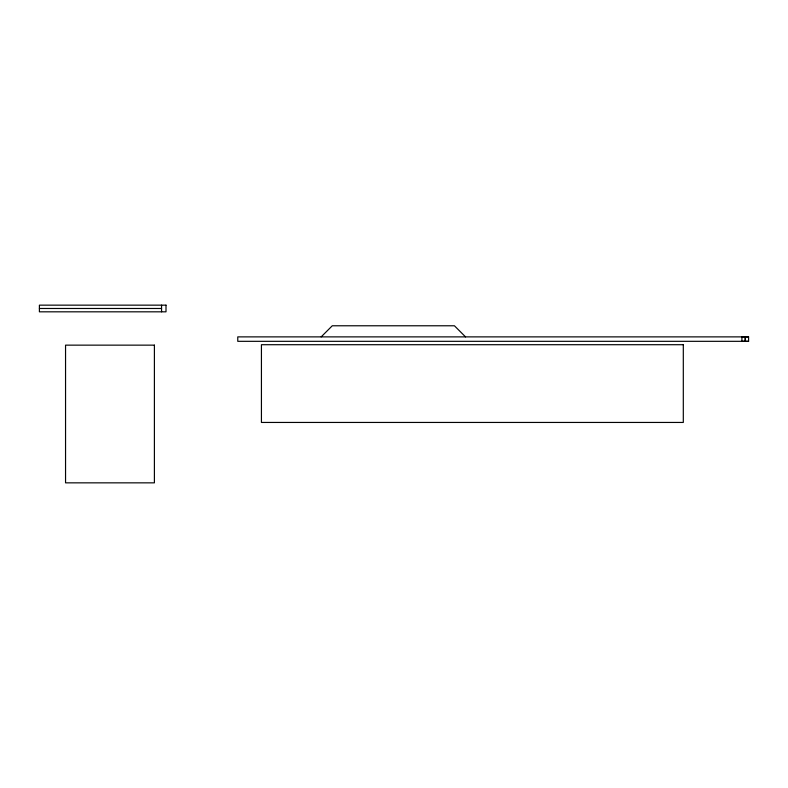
<?xml version="1.0" encoding="UTF-8"?>
<svg xmlns="http://www.w3.org/2000/svg" width="788" height="788" viewBox="0 0 788 788"><rect width="100%" height="100%" fill="white"/><g stroke="black" fill="none" stroke-linecap="round" stroke-linejoin="round"><path stroke-width="1.18" d="M321.169 336.88L332.27 325.779L454.43 325.779L465.531 336.88M39.4 308.482L161.56 308.482M748.6 336.88L237.769 336.88L237.769 341.322L748.6 341.322L748.57 336.88L745.241 336.87L741.912 336.88L741.912 341.322L748.57 341.322M161.56 305.153L161.56 311.821M745.271 336.87L745.241 341.312L745.271 336.87M166.002 305.153L39.4 305.153L39.4 311.821L166.002 311.821L166.002 305.153M683.304 344.711L261.429 344.711L261.429 422.447L683.304 422.447L683.304 344.711M154.399 345.144L65.552 345.144L65.552 482.847L154.399 482.847L154.399 345.144"/></g></svg>
